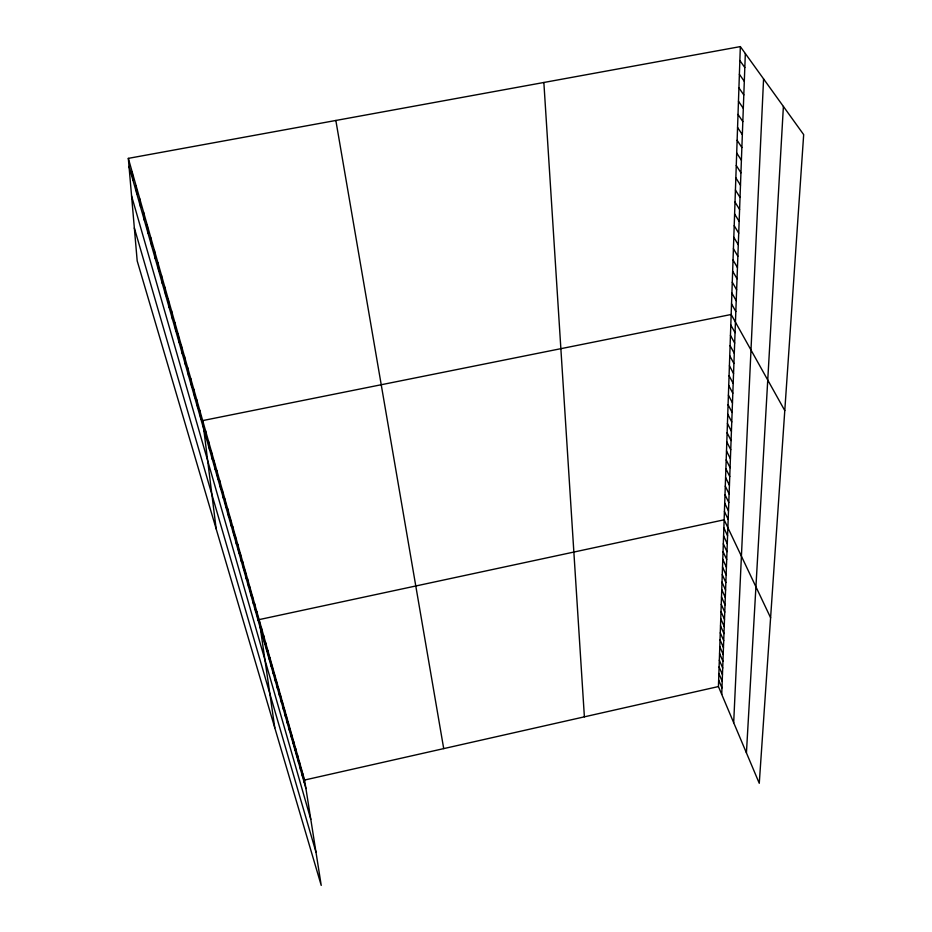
<?xml version="1.0" encoding="UTF-8"?>
<svg xmlns="http://www.w3.org/2000/svg" width="932" height="932" viewBox="0 0 932 932"><rect width="100%" height="100%" fill="white"/><g stroke="black" fill="none" stroke-linecap="round" stroke-linejoin="round"><path stroke-width="1.4" d="M740.334 46.6L803.675 134.627L759.265 783.288L718.432 686.558L740.334 46.6L128.325 158.37L137.19 260.89L321.225 885.4L304.589 780.037L128.325 158.37M721.729 694.387L745.332 53.543M733.682 722.684L763.576 78.905M746.427 752.893L783.393 106.434M304.589 780.037L718.432 686.558M739.857 60.533L744.808 67.535M739.379 74.28L744.307 81.329M738.925 87.841L743.806 94.924M738.459 101.215L743.305 108.345M738.016 114.415L742.827 121.591M737.562 127.439L742.338 134.651M737.13 140.289L741.872 147.536M736.688 152.965L741.394 160.257M736.268 165.477L740.94 172.804M735.837 177.837L740.486 185.2M735.418 190.035L740.031 197.421M735.01 202.069L739.589 209.49M734.602 213.952L739.146 221.408M734.206 225.684L738.715 233.163M733.81 237.276L738.284 244.778M733.414 248.716L737.864 256.253M733.03 260.016L737.445 267.577M732.645 271.189L737.037 278.761M732.272 282.21L736.63 289.817M731.9 293.102L736.222 300.721M731.527 303.855L735.826 311.509M784.779 410.581L731.166 314.492L202.675 420.588L216.166 528.887M730.804 325L735.057 332.677M730.443 335.369L734.672 343.069M730.094 345.632L734.288 353.345M729.744 355.768L733.915 363.492M729.407 365.787L733.542 373.522M729.069 375.678L733.181 383.436M728.731 385.475L732.82 393.234M728.405 395.145L732.459 402.927M728.078 404.709L732.109 412.503M727.752 414.169L731.76 421.963M727.426 423.512L731.422 431.33M727.111 432.763L731.072 440.58M726.797 441.896L730.746 449.725M726.494 450.937L730.408 458.777M726.191 459.884L730.082 467.724M725.888 468.726L729.756 476.567M725.585 477.464L729.43 485.316M725.294 486.12L729.115 493.972M724.991 494.671L728.801 502.534M724.712 503.14L728.486 511.004M724.42 511.517L728.172 519.392M770.601 617.73L724.141 519.8L259.108 619.617L274.789 727.799M723.861 527.885L727.577 535.76M723.582 535.877L727.275 543.752M723.314 543.799L726.983 551.674M723.046 551.628L726.704 559.503M722.778 559.386L726.412 567.262M722.521 567.052L726.133 574.939M722.253 574.648L725.853 582.535M721.997 582.174L725.574 590.049M721.741 589.618L725.306 597.494M721.496 596.993L725.026 604.868M721.24 604.286L724.758 612.161M720.995 611.52L724.49 619.396M720.751 618.673L724.234 626.549M720.506 625.756L723.966 633.632M720.273 632.781L723.71 640.645M720.028 639.725L723.453 647.589M719.795 646.61L723.197 654.474M719.562 653.425L722.952 661.277M719.329 660.182L722.708 668.034M719.096 666.869L722.463 674.71M718.875 673.498L722.218 681.339M718.654 680.057L721.974 687.898M134.336 227.979L315.995 852.256M131.563 195.906L310.799 819.356M129.024 166.432L305.941 788.554M335.846 120.473L443.714 748.617M302.83 773.805L304.17 782.332M301.048 767.514L302.387 776.041M299.242 761.153L300.582 769.704M297.425 754.734L298.753 763.296M295.584 748.256L296.912 756.819M293.72 741.709L295.06 750.283M291.856 735.103L293.172 743.678M289.957 728.416L291.285 737.014M288.046 721.683L289.363 730.28M286.112 714.867L287.429 723.465M284.167 707.982L285.472 716.591M282.186 701.027L283.503 709.648M280.206 694.014L281.511 702.635M278.19 686.919L279.495 695.552M276.152 679.743L277.456 688.387M274.101 672.508L275.394 681.152M272.028 665.18L273.321 673.836M269.93 657.794L271.212 666.45M267.81 650.315L269.092 658.982M265.667 642.765L266.948 651.433M263.5 635.123L264.77 643.802M261.321 627.411L262.579 636.09M256.836 611.613L258.094 620.293M254.541 603.528L255.787 612.207M252.222 595.35L253.469 604.029M249.881 587.078L251.116 595.769M247.504 578.714L248.739 587.405M245.104 570.256L246.328 578.947M242.681 561.693L243.893 570.396M240.235 553.049L241.435 561.74M237.753 544.288L238.941 552.979M235.237 535.434L236.425 544.125M232.697 526.475L233.885 535.166M230.134 517.423L231.299 526.102M227.525 508.255L228.69 516.934M224.903 498.97L226.057 507.649M222.235 489.58L223.389 498.259M219.544 480.085L220.674 488.752M216.818 470.462L217.948 479.13M214.057 460.734L215.175 469.39M211.261 450.878L212.368 459.523M208.43 440.906L209.525 449.539M205.576 430.805L206.659 439.438M199.739 410.243L200.799 418.841M196.769 399.758L197.817 408.344M193.751 389.145L194.788 397.719M190.71 378.392L191.736 386.955M187.623 367.511L188.625 376.05M184.489 356.478L185.491 365.006M181.321 345.306L182.311 353.81M178.117 333.982L179.084 342.475M174.867 322.519L175.81 330.988M171.57 310.892L172.502 319.338M168.226 299.125L169.146 307.548M164.847 287.184L165.745 295.584M161.422 275.091L162.296 283.468M157.939 262.836L158.801 271.177M154.421 250.405L155.26 258.712M150.844 237.8L151.671 246.083M147.221 225.02L148.025 233.268M143.551 212.065L144.332 220.278M139.823 198.924L140.581 207.102M136.037 185.596L136.783 193.74M132.204 172.082L132.927 180.179M543.857 82.482L584.387 716.836"/></g></svg>
